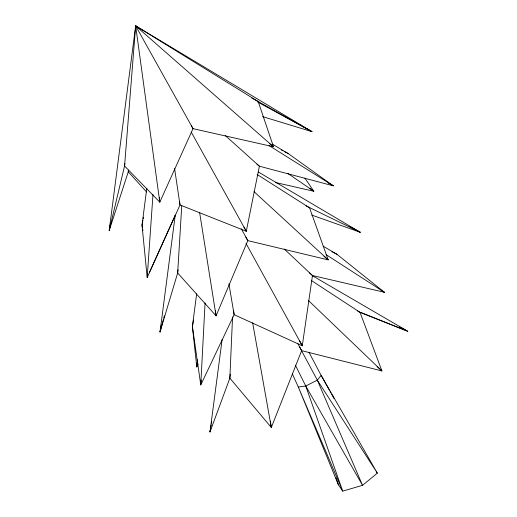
<?xml version="1.0" encoding="UTF-8"?>
<svg xmlns="http://www.w3.org/2000/svg" width="517" height="517" viewBox="0 0 517 517"><rect width="100%" height="100%" fill="white"/><g stroke="black" fill="none" stroke-linecap="round" stroke-linejoin="round"><path stroke-width="0.78" d="M232.56 316.863L229.852 378.153L209.98 431.992L222.161 339.281M128.358 170.19L128.274 171.806L109.21 230.466L135.654 25.85L311.971 131.654L262.617 116.622M135.448 29.883L135.654 25.85L258.196 101.545L311.971 131.654L257.453 101.894M205.068 302.897L200.764 384.952L234.136 314.691L233.6 310.698M181.764 205.63L177.661 272.989L160.005 332.05L175.244 215.137M152.98 194.625L147.19 277.564L180 204.958L179.651 201.766M138.853 28.28L135.654 25.85L124.571 166.009L109.21 230.466L110.431 223.312M197.087 362.953L196.77 366.967L198.043 364.013M201.191 380.144L200.764 384.952L192.395 326.447L196.667 293.779M230.233 374.14L229.852 378.153L271.315 427.488L301.644 350.636L297.779 343.579M128.442 170.203L128.274 171.806L146.621 192.014M147.629 273.558L147.19 277.564L142.02 225.141L146.802 188.317M178.029 269.777L177.661 272.989L216.061 315.848L247.817 240.631L241.213 228.669M197.643 359.767L196.77 366.967L192.395 326.447L193.597 320.107M124.901 163.611L124.571 166.009L159.798 202.153L193.022 128.649L135.654 25.85L159.798 202.153L159.275 197.352M161.097 325.697L160.005 332.05L163.307 319.68M210.665 428.024L209.98 431.992L210.833 428.082M210.942 426.435L211.214 424.851M211.492 423.261L211.763 421.678M142.918 220.397L142.02 225.141L142.401 227.532M143.222 218.814L143.519 217.237M163.721 318.136L164.341 315.816M149.523 272.181L175.089 215.55M292.318 373.817L298.309 387.026L305.747 386.018L317.309 380.131L321.147 375.4L309.127 352.575M275.587 182.54L313.806 191.251L304.888 178.068M311.699 215.053L360.265 232.275L258.448 172.058M360.737 312.417L407.79 331.294L312.313 275.651M331.927 251.721L336.955 254.293L384.409 292.292L312.468 275.529L309.431 272.898M281.235 149.956L282.663 150.699M284.098 151.442L288.389 153.678L333.271 185.836L259.392 166.203L256.91 164.167M399.247 326.783L407.79 331.294L360.052 312.371L357.266 310.756M349.615 226.556L360.265 232.275L306.032 205.876M251.824 98.107L258.196 101.545L273.499 146.783L193.022 128.649L191.426 125.844M328.373 183.024L333.271 185.836L269.06 145.561M323.093 246.15L336.955 254.293M380.932 290.231L384.409 292.292L326.085 254.635M272.478 144.198L288.389 153.678M257.169 174.5L309.554 207.847L328.192 259.87L247.817 240.631L245.846 237.116M311.641 280.679L360.052 312.371L381.908 370.935L301.644 350.636L299.686 347.101M287.866 173.447L313.806 191.251L309.929 188.369M269.758 143.72L273.499 146.783L135.654 25.85M323.939 256.18L328.192 259.87L254.034 191.665M225.244 135.499L259.392 166.203L246.286 231.267L180 204.958L174.578 168.419M377.139 366.598L381.908 370.935L308.539 300.603M284.285 249.045L312.468 275.529L302.283 345.77L234.136 314.691L228.908 283.755M376.318 471.963L377.345 473.145L362.52 485.308L342.726 491.15L338.415 484.804L298.309 387.026L342.726 491.15L305.747 386.018L295.349 365.131M301.398 350.429L317.309 380.131L377.345 473.145L321.147 375.4L329.335 390.122M305.747 386.018L362.52 485.308L317.309 380.131M243.921 227.053L246.286 231.267L191.212 132.048M330.111 391.524L330.893 392.926M331.675 394.329L334.008 398.536M299.543 340.826L302.283 345.77L246.014 243.436M336.011 477.966L338.415 484.804M252.626 322.686L271.315 427.488L270.313 421.109M199.588 212.3L216.061 315.848L215.311 310.252M142.66 229.121L142.912 230.718"/></g></svg>
